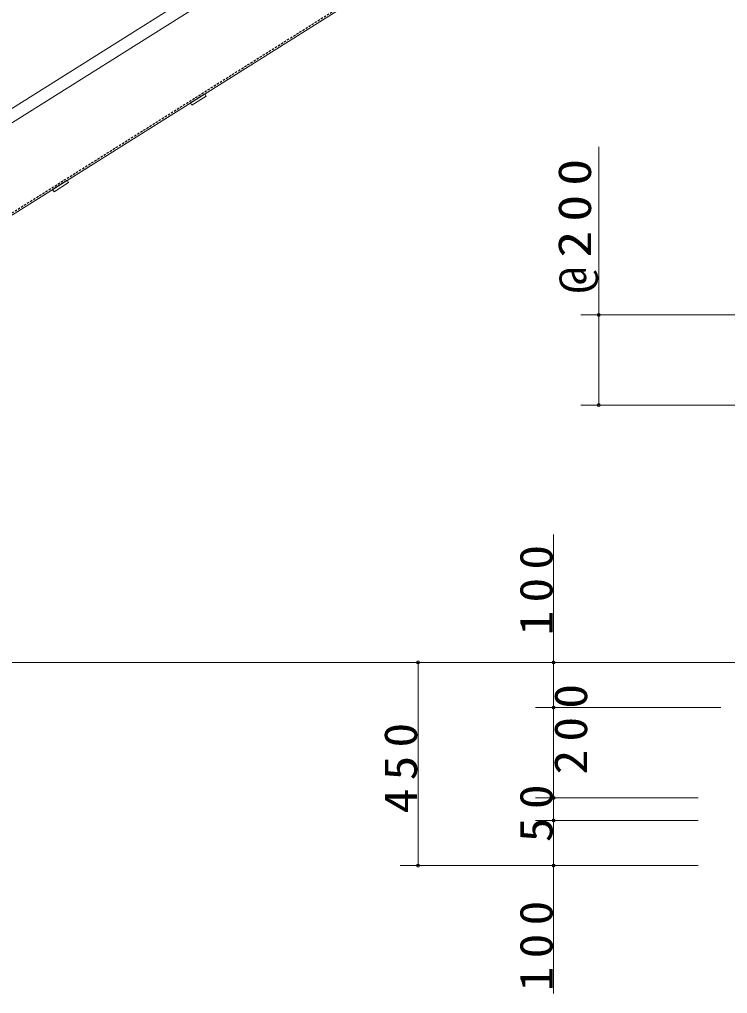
# Model space of a CAD drawing. Units: millimetres at full size. Extents: x -15630 to 0, y -2472 to 10680.
# Drawn here: x -11874 to -10307, y 2247 to 4404 of the extents above; entities that cross this region are included whole.
import ezdxf

# ---------------------------------------------------------------- set-up
doc = ezdxf.new("R2010")
doc.units = ezdxf.units.MM
doc.linetypes.add('USER4', pattern=[8, 5, -3])
doc.layers.add('線', color=2, linetype='Continuous', lineweight=25)
doc.layers.add('補助', color=2, linetype='Continuous', lineweight=13)
doc.styles.add('ＭＳ ゴシック', font='')
doc.styles.get('ＭＳ ゴシック').set_extended_font_data('MS Gothic')

# ---------------------------------------------------------------- blocks, each defined once
blk = doc.blocks.new('dimension_origin')
at = {"color": 0, "linetype": 'Continuous', "lineweight": -2}
blk.add_circle((0, 0), 1.25, dxfattribs=at)

msp = doc.modelspace()

# ---------------------------------------------------------------- linework, layer by layer
at = {"layer": '線', "color": 7, "lineweight": 13}
for p, q in [((-13038.218, 3486.339), (-10506.628, 5077.483)), ((-13023.743, 3463.31), (-10488.568, 5056.707)), ((-12931.79, 3317.007), (-10398.691, 4909.099)), ((-10173.889, 2980), (-13584.698, 2980))]:
    msp.add_line(p, q, dxfattribs=at)
at = {"layer": '線', "color": 4, "linetype": 'USER4'}
msp.add_line((-12933.812, 3320.225), (-10351.648, 4943.155), dxfattribs=at)
at = {"layer": '線', "color": 7, "lineweight": 13}
for points in [[(-11495.858, 4219.513), (-11492.666, 4214.433), (-11460.493, 4234.654), (-11463.685, 4239.734)], [(-11800.655, 4027.943), (-11797.462, 4022.863), (-11765.289, 4043.085), (-11768.482, 4048.165)]]:
    msp.add_lwpolyline(points, close=True, dxfattribs=at)
at = {"layer": '補助'}
for p, q in [((-10591.689, 3550.003), (-10591.689, 4122.003)), ((-10225.889, 3750.003), (-10631.689, 3750.003)), ((-10225.889, 3550.003), (-10631.689, 3550.003)), ((-10691.689, 2877), (-10691.689, 3263.429)), ((-10371.691, 2980), (-11031.689, 2980)), ((-10991.689, 2530), (-10991.689, 2980)), ((-10371.691, 2980), (-10731.689, 2980)), ((-10321.689, 2880), (-10731.689, 2880)), ((-10321.689, 2880), (-10731.689, 2880)), ((-10691.689, 2680), (-10691.689, 2880)), ((-10371.689, 2680), (-10731.689, 2680)), ((-10371.689, 2680), (-10731.689, 2680)), ((-10691.689, 2627), (-10691.689, 2683)), ((-10691.689, 2246.571), (-10691.689, 2633)), ((-10371.689, 2630), (-10731.689, 2630)), ((-10371.689, 2630), (-10731.689, 2630)), ((-10371.689, 2530), (-11031.689, 2530)), ((-10371.689, 2530), (-10731.689, 2530))]:
    msp.add_line(p, q, dxfattribs=at)

# ---------------------------------------------------------------- block references
at = {"layer": '補助', "xscale": 2.67, "yscale": 2.67}
for p, rotation in [((-10591.689, 3750.003), 270), ((-10591.689, 3550.003), 90), ((-10991.689, 2980), 270), ((-10691.689, 2980), 90), ((-10691.689, 2880), 270), ((-10691.689, 2880), 270), ((-10691.689, 2680), 90), ((-10691.689, 2680), 90), ((-10691.689, 2630), 90), ((-10691.689, 2630), 270), ((-10991.689, 2530), 90), ((-10691.689, 2530), 270)]:
    msp.add_blockref('dimension_origin', p, dxfattribs=dict(at, rotation=rotation))

# ---------------------------------------------------------------- texts
at = {"layer": '補助', "char_height": 73.31, "rotation": 90, "style": 'ＭＳ ゴシック'}
for s, insert, attachment_point in [('\\T1.33;\\W1.2;@200', (-10592.689, 3956.289), 8), ('\\T1.33;\\W1.1;100', (-10692.689, 3149.143), 8), ('\\T1.33;\\W1.1;200', (-10690.689, 2841.109), 2), ('\\T1.33;\\W1.1;450', (-10992.689, 2755), 8), ('\\T1.34;\\W1.1;50', (-10692.689, 2655), 8), ('\\T1.33;\\W1.1;100', (-10692.689, 2360.857), 8)]:
    msp.add_mtext(s, dxfattribs=dict(at, insert=insert, attachment_point=attachment_point))

doc.saveas('drawing.dxf')
